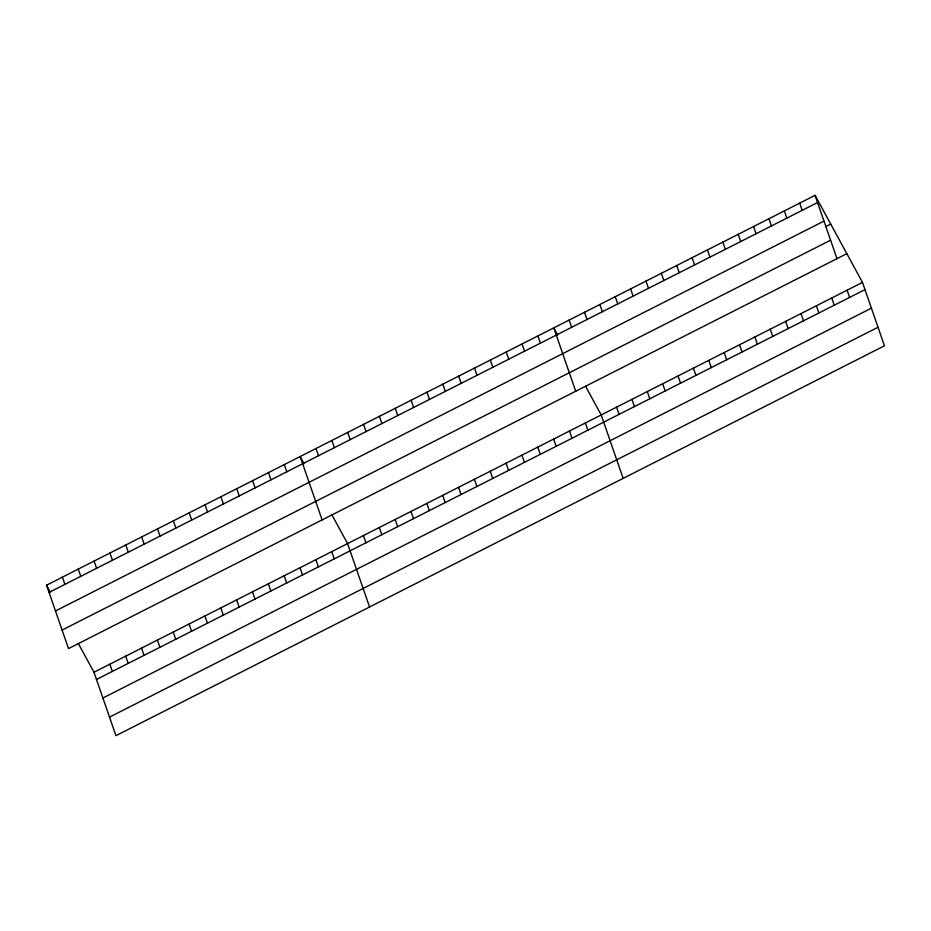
<?xml version="1.0" encoding="UTF-8"?>
<svg xmlns="http://www.w3.org/2000/svg" width="931" height="931" viewBox="0 0 931 931"><rect width="100%" height="100%" fill="white"/><g stroke="black" fill="none" stroke-linecap="round" stroke-linejoin="round"><path stroke-width="1.4" d="M846.838 253.663L68.51 648.604L46.55 585.192L815.056 195.335L862.49 282.396L884.45 345.808L115.944 735.665L93.984 672.252L78.332 643.519M49.052 592.419L817.558 202.551M55.476 610.957L823.982 221.101M825.588 226.664L830.708 224.057M62.086 630.066L830.603 240.198M93.984 672.252L862.49 282.396M96.487 679.479L864.992 289.611M102.899 698.017L871.416 308.161M109.521 717.126L878.026 327.258M557.681 335.067L553.77 327.887L575.73 391.299M585.541 386.214L601.193 414.947L623.153 478.359M304.076 463.719L300.154 456.539L322.114 519.952M331.936 514.866L347.589 543.599L369.549 607.012M46.55 585.192L50.46 592.372M815.056 195.335L837.016 258.748M847.117 290.193L849.619 297.408M799.694 203.133L802.196 210.348M831.755 297.99L834.246 305.205M784.321 210.93L786.823 218.145M816.382 305.787L818.884 313.002M768.948 218.727L771.45 225.942M801.009 313.584L803.511 320.799M753.575 226.524L756.077 233.739M785.636 321.381L788.138 328.596M738.213 234.321L740.715 241.536M770.274 329.178L772.765 336.394M722.84 242.118L725.342 249.333M754.901 336.975L757.403 344.191M707.467 249.915L709.969 257.131M739.528 344.773L742.03 351.988M692.094 257.712L694.596 264.928M724.155 352.57L726.657 359.785M676.732 265.51L679.234 272.725M708.794 360.367L711.284 367.582M661.359 273.307L663.861 280.522M693.42 368.164L695.923 375.379M645.986 281.104L648.488 288.319M678.047 375.961L680.549 383.176M630.613 288.901L633.115 296.116M662.674 383.758L665.176 390.973M615.251 296.698L617.753 303.913M647.313 391.555L649.803 398.771M599.878 304.495L602.38 311.71M631.94 399.352L634.442 406.568M584.505 312.292L587.007 319.508M616.566 407.15L619.068 414.365M569.132 320.089L571.634 327.305M585.343 422.988L587.845 430.203M537.92 335.928L540.422 343.143M569.493 431.03L571.995 438.245M522.07 343.97L524.572 351.185M553.642 439.071L556.144 446.286M506.22 352.011L508.722 359.226M537.792 447.113L540.294 454.328M490.369 360.053L492.86 367.268M521.942 455.154L524.444 462.37M474.519 368.094L477.009 375.309M506.092 463.196L508.594 470.411M458.669 376.136L461.159 383.351M490.241 471.237L492.743 478.453M442.819 384.166L445.309 391.392M474.391 479.267L476.893 486.494M426.968 392.207L429.459 399.434M458.541 487.309L461.043 494.536M411.118 400.249L413.608 407.475M442.69 495.35L445.193 502.577M395.256 408.29L397.758 415.517M426.84 503.392L429.342 510.619M379.406 416.332L381.908 423.558M410.99 511.433L413.492 518.66M363.555 424.373L366.058 431.6M395.14 519.475L397.642 526.702M347.705 432.415L350.207 439.641M379.289 527.516L381.791 534.743M331.855 440.456L334.357 447.683M363.439 535.558L365.941 542.785M316.005 448.498L318.507 455.725M331.739 551.641L334.241 558.856M284.304 464.581L286.806 471.796M315.888 559.682L318.39 566.898M268.454 472.622L270.956 479.837M300.038 567.724L302.54 574.939M252.604 480.664L255.106 487.879M284.188 575.765L286.69 582.981M236.753 488.705L239.255 495.92M268.337 583.807L270.84 591.022M220.903 496.747L223.405 503.962M252.487 591.848L254.989 599.064M205.053 504.788L207.555 512.003M236.637 599.89L239.139 607.105M189.202 512.83L191.705 520.045M220.787 607.931L223.289 615.147M173.352 520.871L175.854 528.086M204.936 615.973L207.438 623.188M157.502 528.901L160.004 536.128M189.086 624.003L191.588 631.23M141.652 536.943L144.154 544.17M173.236 632.044L175.738 639.271M125.801 544.984L128.303 552.211M157.386 640.086L159.888 647.313M109.951 553.026L112.453 560.253M141.535 648.127L144.037 655.354M94.101 561.067L96.603 568.294M125.685 656.169L128.187 663.396M78.251 569.109L80.753 576.336M109.835 664.21L112.337 671.437M62.4 577.15L64.902 584.377"/></g></svg>
